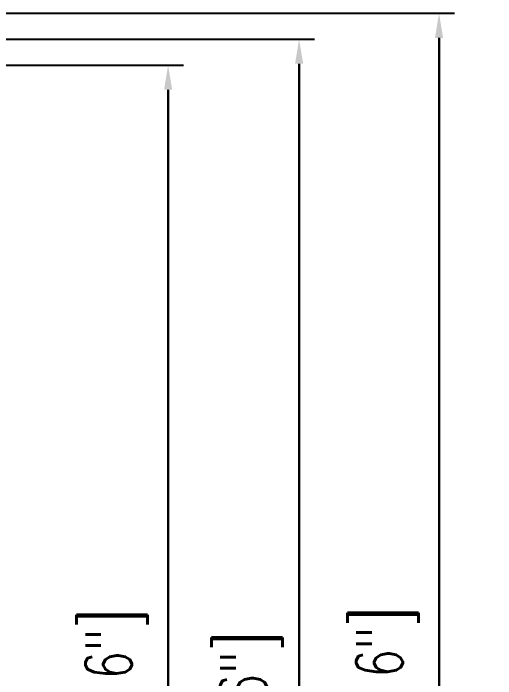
# Model space of a CAD drawing. Header units: millimetres. Extents: x 148 to 1479, y 271 to 1204.
# Drawn here: x 1091.1 to 1209.2, y 794.8 to 957.5 of the extents above; entities that cross this region are included whole.
import ezdxf

# ---------------------------------------------------------------- set-up
doc = ezdxf.new("R2010")
doc.units = ezdxf.units.MM
doc.layers.add('尺寸標注', color=1, linetype='Continuous', lineweight=30)
doc.styles.add('DIM', font='txt.shx', dxfattribs={"width": 0.7, "bigfont": 'chineset.shx'})
doc.dimstyles.new('mm+in(开孔纸尺寸)', dxfattribs={"dimscale": 3, "dimtxt": 3.8, "dimasz": 2, "dimexe": 1.25, "dimexo": 0.625, "dimgap": 2, "dimtad": 1, "dimtxsty": 'DIM', "dimcen": 0, "dimclrd": 256, "dimclre": 256, "dimclrt": 3, "dimadec": 0, "dimazin": 0, "dimtfac": 1, "dimtmove": 0, "dimatfit": 1, "dimfxl": 1, "dimlwd": -1, "dimarcsym": 0})

# ---------------------------------------------------------------- blocks, each defined once
blk = doc.blocks.new('*D24')
at = {"layer": 'Defpoints', "color": 0}
for p in [(797.98, 944.8), (797.98, 556.5), (1128.99, 556.5)]:
    blk.add_point(p, dxfattribs=at)
at = {"layer": '尺寸標注', "lineweight": -2}
for p, q in [((799.85, 944.8), (1132.74, 944.8)), ((799.85, 556.5), (1132.74, 556.5))]:
    blk.add_line(p, q, dxfattribs=at)
at = {"layer": '尺寸標注'}
blk.add_line((1128.99, 938.8), (1128.99, 562.5), dxfattribs=at)
for points in [[(1129.99, 938.8), (1127.99, 938.8), (1128.99, 944.8)], [(1127.99, 562.5), (1129.99, 562.5), (1128.99, 556.5)]]:
    blk.add_solid(points, dxfattribs=at)
at = {"layer": '尺寸標注', "color": 3, "insert": (1116.34, 750.65), "char_height": 11.4, "attachment_point": 5, "rotation": 90, "style": 'DIM'}
blk.add_mtext('388,3mm [15 5/16"]', dxfattribs=at)
blk = doc.blocks.new('*D25')
at = {"layer": 'Defpoints', "color": 0}
for p in [(797.98, 951.15), (797.98, 550.15), (1161.05, 550.15)]:
    blk.add_point(p, dxfattribs=at)
at = {"layer": '尺寸標注', "lineweight": -2}
for p, q in [((799.85, 951.15), (1164.8, 951.15)), ((799.85, 550.15), (1164.8, 550.15))]:
    blk.add_line(p, q, dxfattribs=at)
at = {"layer": '尺寸標注'}
blk.add_line((1161.05, 945.15), (1161.05, 556.15), dxfattribs=at)
for points in [[(1162.05, 945.15), (1160.05, 945.15), (1161.05, 951.15)], [(1160.05, 556.15), (1162.05, 556.15), (1161.05, 550.15)]]:
    blk.add_solid(points, dxfattribs=at)
at = {"layer": '尺寸標注', "color": 3, "insert": (1149.35, 746.81), "char_height": 11.4, "attachment_point": 5, "rotation": 90, "style": 'DIM'}
blk.add_mtext('401mm [15 13/16"]', dxfattribs=at)
blk = doc.blocks.new('*D26')
at = {"layer": 'Defpoints', "color": 0}
for p in [(797.98, 957.5), (797.98, 543.8), (1195.3, 543.8)]:
    blk.add_point(p, dxfattribs=at)
at = {"layer": '尺寸標注', "lineweight": -2}
for p, q in [((799.85, 957.5), (1199.05, 957.5)), ((799.85, 543.8), (1199.05, 543.8))]:
    blk.add_line(p, q, dxfattribs=at)
at = {"layer": '尺寸標注'}
blk.add_line((1195.3, 951.5), (1195.3, 549.8), dxfattribs=at)
for points in [[(1196.3, 951.5), (1194.3, 951.5), (1195.3, 957.5)], [(1194.3, 549.8), (1196.3, 549.8), (1195.3, 543.8)]]:
    blk.add_solid(points, dxfattribs=at)
at = {"layer": '尺寸標注', "color": 3, "insert": (1182.65, 751.09), "char_height": 11.4, "attachment_point": 5, "rotation": 90, "style": 'DIM'}
blk.add_mtext('413,7mm [16 5/16"]', dxfattribs=at)

msp = doc.modelspace()

# ---------------------------------------------------------------- dimensions: what is measured, and where the dimension line sits
at = {"layer": '尺寸標注'}
for base, p1, p2, picture, middle in [((1195.3, 543.798), (797.979, 957.498), (797.979, 543.798), '*D26', (1195.3, 751.088)), ((1161.046, 550.148), (797.979, 951.148), (797.979, 550.148), '*D25', (1161.046, 746.81)), ((1128.993, 556.498), (797.979, 944.798), (797.979, 556.498), '*D24', (1128.993, 750.648))]:
    dim = msp.add_linear_dim(base=base, p1=p1, p2=p2, angle=90, dimstyle='mm+in(开孔纸尺寸)', override={"dimpost": 'mm', "dimtofl": 0}, dxfattribs=at)
    dim.commit()
    dim.dimension.update_dxf_attribs({"geometry": picture, "text_midpoint": middle, "dimtype": 160})

doc.saveas('drawing.dxf')
